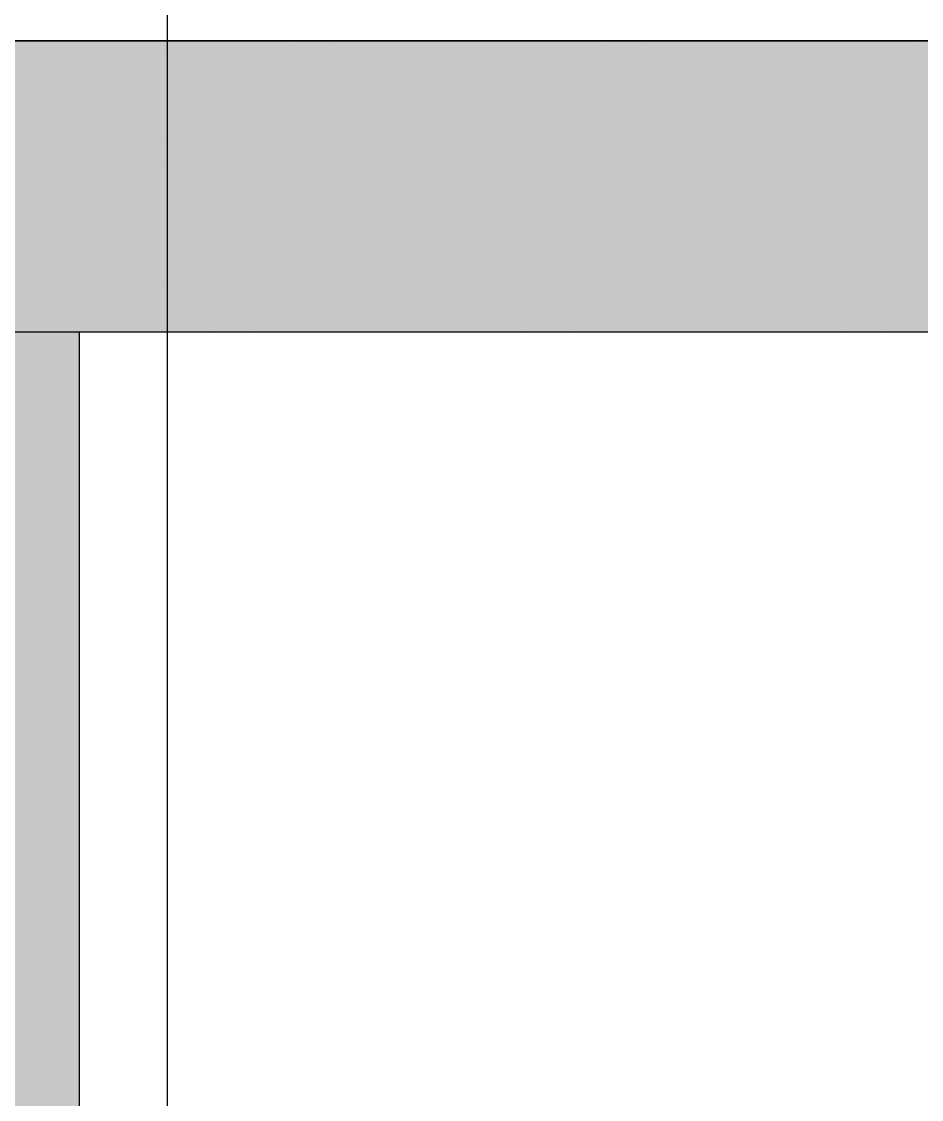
# Model space of a CAD drawing. Header units: millimetres. Extents: x 400392 to 401186, y 4543812 to 4544115.
# Drawn here: x 400712.134 to 400715.226, y 4543928.146 to 4543931.849 of the extents above; entities that cross this region are included whole.
import ezdxf

# ---------------------------------------------------------------- set-up
doc = ezdxf.new("R2010")
doc.units = ezdxf.units.MM
doc.linetypes.add('AKS', pattern=[3, 2.5, -0.25, 0, -0.25])
for name, color, linetype in [('aks prota', 2, 'AKS'), ('görünüş prota', 4, 'Continuous'), ('kesit prota', 1, 'Continuous'), ('kesit tarama prota', 252, 'Continuous'), ('kolon tarama prota', 252, 'Continuous')]:
    doc.layers.add(name, color=color, linetype=linetype)

msp = doc.modelspace()

# ---------------------------------------------------------------- hatches: boundary and pattern name
at = {"layer": 'kesit tarama prota'}
h = msp.add_hatch(color=253, dxfattribs=at)
h.dxf.hatch_style = 1
h.paths.add_polyline_path([(400700.48405, 4543931.78232), (400700.48405, 4543930.78232), (400701.83403, 4543930.78232), (400701.83385, 4543917.02232), (400728.07239, 4543917.02232), (400728.07239, 4543930.78232), (400729.42239, 4543930.78232), (400729.42239, 4543931.78232)])
h.paths.add_polyline_path([(400727.07208, 4543930.79341), (400727.07208, 4543924.69341), (400718.32039, 4543924.68232), (400718.32039, 4543930.78232)], flags=16)
h.paths.add_polyline_path([(400718.02039, 4543930.78232), (400718.02039, 4543918.22232), (400712.33339, 4543918.22232), (400712.33339, 4543921.44232), (400713.51856, 4543921.44232), (400716.26856, 4543919.74232), (400718.02039, 4543919.74232), (400718.02039, 4543919.94232), (400716.32539, 4543919.94232), (400716.32539, 4543920.11232), (400716.05039, 4543920.11232), (400716.05039, 4543920.28232), (400715.77539, 4543920.28232), (400715.77539, 4543920.45232), (400715.50039, 4543920.45232), (400715.50039, 4543920.62232), (400715.22539, 4543920.62232), (400715.22539, 4543920.79232), (400714.95039, 4543920.79232), (400714.95039, 4543920.96232), (400714.67539, 4543920.96232), (400714.67539, 4543921.13232), (400714.40039, 4543921.13232), (400714.40039, 4543921.30232), (400714.12539, 4543921.30232), (400714.12539, 4543921.47232), (400713.85539, 4543921.47232), (400713.85539, 4543921.64232), (400712.33339, 4543921.64232), (400712.33339, 4543924.48232), (400714.10091, 4543924.48232), (400716.26856, 4543923.14232), (400718.02039, 4543923.14232), (400718.02039, 4543923.34232), (400716.32539, 4543923.34232), (400716.32539, 4543923.51232), (400716.05039, 4543923.51232), (400716.05039, 4543923.68232), (400715.77539, 4543923.68232), (400715.77539, 4543923.85232), (400715.50039, 4543923.85232), (400715.50039, 4543924.02232), (400715.22539, 4543924.02232), (400715.22539, 4543924.19232), (400714.95039, 4543924.19232), (400714.95039, 4543924.36232), (400714.67539, 4543924.36232), (400714.67539, 4543924.53232), (400714.40039, 4543924.53232), (400714.40039, 4543924.68232), (400712.33339, 4543924.68232), (400712.33339, 4543930.78232)], flags=16)
h.paths.add_polyline_path([(400727.07208, 4543924.19341), (400727.07208, 4543918.23341), (400718.32039, 4543918.22232), (400718.32039, 4543924.18232)], flags=16)
h.paths.add_polyline_path([(400712.03339, 4543930.78232), (400712.03339, 4543924.68232), (400702.83357, 4543924.68232), (400702.83357, 4543930.78232)], flags=16)
h.paths.add_polyline_path([(400712.03339, 4543924.18232), (400712.03339, 4543918.22232), (400702.83357, 4543918.22232), (400702.83357, 4543924.18232)], flags=16)

# ---------------------------------------------------------------- linework, layer by layer
at = {"layer": 'aks prota', "ltscale": 10}
msp.add_line((400712.63539, 4543914.44498), (400712.63539, 4543934.8028), dxfattribs=at)
at = {"layer": 'görünüş prota'}
for p, q in [((400710.17689, 4543931.78232), (400720.17689, 4543931.78232)), ((400720.17689, 4543930.78232), (400710.17689, 4543930.78232))]:
    msp.add_line(p, q, dxfattribs=at)
at = {"layer": 'kesit prota'}
for p, q in [((400729.42239, 4543931.78232), (400700.48405, 4543931.78232)), ((400718.02039, 4543930.78232), (400712.33339, 4543930.78232)), ((400712.33339, 4543924.68232), (400712.33339, 4543930.78232))]:
    msp.add_line(p, q, dxfattribs=at)
at = {"layer": 'kolon tarama prota', "color": 2, "linetype": 'Continuous'}
for p, q in [((400712.26758, 4543931.77809), (400712.26758, 4543931.77809)), ((400713.34719, 4543931.77758), (400713.34719, 4543931.77758)), ((400714.42681, 4543931.77706), (400714.42681, 4543931.77706)), ((400712.48932, 4543931.74297), (400712.48932, 4543931.74297)), ((400712.6323, 4543931.74874), (400712.6323, 4543931.74874)), ((400712.77528, 4543931.75451), (400712.77528, 4543931.75451)), ((400712.91826, 4543931.76027), (400712.91826, 4543931.76027)), ((400713.06124, 4543931.76604), (400713.06124, 4543931.76604)), ((400713.20421, 4543931.77181), (400713.20421, 4543931.77181)), ((400713.56894, 4543931.74246), (400713.56894, 4543931.74246)), ((400713.71192, 4543931.74822), (400713.71192, 4543931.74822)), ((400713.85489, 4543931.75399), (400713.85489, 4543931.75399)), ((400713.99787, 4543931.75976), (400713.99787, 4543931.75976)), ((400714.14085, 4543931.76553), (400714.14085, 4543931.76553)), ((400714.28383, 4543931.77129), (400714.28383, 4543931.77129)), ((400714.64855, 4543931.74194), (400714.64855, 4543931.74194)), ((400714.79153, 4543931.74771), (400714.79153, 4543931.74771)), ((400714.93451, 4543931.75347), (400714.93451, 4543931.75347)), ((400715.07749, 4543931.75924), (400715.07749, 4543931.75924)), ((400715.22047, 4543931.76501), (400715.22047, 4543931.76501)), ((400712.20336, 4543931.73144), (400712.20336, 4543931.73144)), ((400712.34634, 4543931.7372), (400712.34634, 4543931.7372)), ((400712.56808, 4543931.70208), (400712.56808, 4543931.70208)), ((400712.71106, 4543931.70785), (400712.71106, 4543931.70785)), ((400712.85404, 4543931.71362), (400712.85404, 4543931.71362)), ((400712.99702, 4543931.71939), (400712.99702, 4543931.71939)), ((400713.14, 4543931.72515), (400713.14, 4543931.72515)), ((400713.28298, 4543931.73092), (400713.28298, 4543931.73092)), ((400713.42596, 4543931.73669), (400713.42596, 4543931.73669)), ((400713.6477, 4543931.70157), (400713.6477, 4543931.70157)), ((400713.79068, 4543931.70734), (400713.79068, 4543931.70734)), ((400713.93366, 4543931.7131), (400713.93366, 4543931.7131)), ((400714.07664, 4543931.71887), (400714.07664, 4543931.71887)), ((400714.21962, 4543931.72464), (400714.21962, 4543931.72464)), ((400714.36259, 4543931.7304), (400714.36259, 4543931.7304)), ((400714.50557, 4543931.73617), (400714.50557, 4543931.73617)), ((400714.72732, 4543931.70105), (400714.72732, 4543931.70105)), ((400714.8703, 4543931.70682), (400714.8703, 4543931.70682)), ((400715.01327, 4543931.71259), (400715.01327, 4543931.71259)), ((400715.15625, 4543931.71835), (400715.15625, 4543931.71835)), ((400712.13915, 4543931.68478), (400712.13915, 4543931.68478)), ((400712.28212, 4543931.69055), (400712.28212, 4543931.69055)), ((400712.4251, 4543931.69632), (400712.4251, 4543931.69632)), ((400712.78983, 4543931.66696), (400712.78983, 4543931.66696)), ((400712.9328, 4543931.67273), (400712.9328, 4543931.67273)), ((400713.07578, 4543931.6785), (400713.07578, 4543931.6785)), ((400713.21876, 4543931.68427), (400713.21876, 4543931.68427)), ((400713.36174, 4543931.69003), (400713.36174, 4543931.69003)), ((400713.50472, 4543931.6958), (400713.50472, 4543931.6958)), ((400713.86944, 4543931.66645), (400713.86944, 4543931.66645)), ((400714.01242, 4543931.67221), (400714.01242, 4543931.67221)), ((400714.1554, 4543931.67798), (400714.1554, 4543931.67798)), ((400714.29838, 4543931.68375), (400714.29838, 4543931.68375)), ((400714.44136, 4543931.68952), (400714.44136, 4543931.68952)), ((400714.58434, 4543931.69528), (400714.58434, 4543931.69528)), ((400714.94906, 4543931.66593), (400714.94906, 4543931.66593)), ((400715.09204, 4543931.6717), (400715.09204, 4543931.6717)), ((400712.21791, 4543931.64389), (400712.21791, 4543931.64389)), ((400712.36089, 4543931.64966), (400712.36089, 4543931.64966)), ((400712.50387, 4543931.65543), (400712.50387, 4543931.65543)), ((400712.64685, 4543931.6612), (400712.64685, 4543931.6612)), ((400713.01157, 4543931.63184), (400713.01157, 4543931.63184)), ((400713.15455, 4543931.63761), (400713.15455, 4543931.63761)), ((400713.29753, 4543931.64338), (400713.29753, 4543931.64338)), ((400713.4405, 4543931.64914), (400713.4405, 4543931.64914)), ((400713.58348, 4543931.65491), (400713.58348, 4543931.65491)), ((400713.72646, 4543931.66068), (400713.72646, 4543931.66068)), ((400714.09118, 4543931.63133), (400714.09118, 4543931.63133)), ((400714.23416, 4543931.63709), (400714.23416, 4543931.63709)), ((400714.37714, 4543931.64286), (400714.37714, 4543931.64286)), ((400714.52012, 4543931.64863), (400714.52012, 4543931.64863)), ((400714.6631, 4543931.6544), (400714.6631, 4543931.6544)), ((400714.80608, 4543931.66016), (400714.80608, 4543931.66016)), ((400715.1708, 4543931.63081), (400715.1708, 4543931.63081)), ((400712.15369, 4543931.59724), (400712.15369, 4543931.59724)), ((400712.29667, 4543931.60301), (400712.29667, 4543931.60301)), ((400712.43965, 4543931.60877), (400712.43965, 4543931.60877)), ((400712.58263, 4543931.61454), (400712.58263, 4543931.61454)), ((400712.72561, 4543931.62031), (400712.72561, 4543931.62031)), ((400712.86859, 4543931.62607), (400712.86859, 4543931.62607)), ((400713.09033, 4543931.59095), (400713.09033, 4543931.59095)), ((400713.23331, 4543931.59672), (400713.23331, 4543931.59672)), ((400713.37629, 4543931.60249), (400713.37629, 4543931.60249)), ((400713.51927, 4543931.60826), (400713.51927, 4543931.60826)), ((400713.66225, 4543931.61402), (400713.66225, 4543931.61402)), ((400713.80523, 4543931.61979), (400713.80523, 4543931.61979)), ((400713.94821, 4543931.62556), (400713.94821, 4543931.62556)), ((400714.16995, 4543931.59044), (400714.16995, 4543931.59044)), ((400714.31293, 4543931.59621), (400714.31293, 4543931.59621)), ((400714.45591, 4543931.60197), (400714.45591, 4543931.60197)), ((400714.59888, 4543931.60774), (400714.59888, 4543931.60774)), ((400714.74186, 4543931.61351), (400714.74186, 4543931.61351)), ((400714.88484, 4543931.61928), (400714.88484, 4543931.61928)), ((400715.02782, 4543931.62504), (400715.02782, 4543931.62504)), ((400712.23246, 4543931.55635), (400712.23246, 4543931.55635)), ((400712.37544, 4543931.56212), (400712.37544, 4543931.56212)), ((400712.51841, 4543931.56788), (400712.51841, 4543931.56788)), ((400712.66139, 4543931.57365), (400712.66139, 4543931.57365)), ((400712.80437, 4543931.57942), (400712.80437, 4543931.57942)), ((400712.94735, 4543931.58519), (400712.94735, 4543931.58519)), ((400713.31207, 4543931.55583), (400713.31207, 4543931.55583)), ((400713.45505, 4543931.5616), (400713.45505, 4543931.5616)), ((400713.59803, 4543931.56737), (400713.59803, 4543931.56737)), ((400713.74101, 4543931.57314), (400713.74101, 4543931.57314)), ((400713.88399, 4543931.5789), (400713.88399, 4543931.5789)), ((400714.02697, 4543931.58467), (400714.02697, 4543931.58467)), ((400714.39169, 4543931.55532), (400714.39169, 4543931.55532)), ((400714.53467, 4543931.56109), (400714.53467, 4543931.56109)), ((400714.67765, 4543931.56685), (400714.67765, 4543931.56685)), ((400714.82063, 4543931.57262), (400714.82063, 4543931.57262)), ((400714.96361, 4543931.57839), (400714.96361, 4543931.57839)), ((400715.10659, 4543931.58416), (400715.10659, 4543931.58416)), ((400712.31122, 4543931.51546), (400712.31122, 4543931.51546)), ((400712.4542, 4543931.52123), (400712.4542, 4543931.52123)), ((400712.59718, 4543931.527), (400712.59718, 4543931.527)), ((400712.74016, 4543931.53276), (400712.74016, 4543931.53276)), ((400712.88314, 4543931.53853), (400712.88314, 4543931.53853)), ((400713.02612, 4543931.5443), (400713.02612, 4543931.5443)), ((400713.16909, 4543931.55007), (400713.16909, 4543931.55007)), ((400713.53382, 4543931.52071), (400713.53382, 4543931.52071)), ((400713.67679, 4543931.52648), (400713.67679, 4543931.52648)), ((400713.81977, 4543931.53225), (400713.81977, 4543931.53225)), ((400713.96275, 4543931.53802), (400713.96275, 4543931.53802)), ((400714.10573, 4543931.54378), (400714.10573, 4543931.54378)), ((400714.24871, 4543931.54955), (400714.24871, 4543931.54955)), ((400714.61343, 4543931.5202), (400714.61343, 4543931.5202)), ((400714.75641, 4543931.52596), (400714.75641, 4543931.52596)), ((400714.89939, 4543931.53173), (400714.89939, 4543931.53173)), ((400715.04237, 4543931.5375), (400715.04237, 4543931.5375)), ((400715.18535, 4543931.54327), (400715.18535, 4543931.54327)), ((400712.16824, 4543931.50969), (400712.16824, 4543931.50969)), ((400712.53296, 4543931.48034), (400712.53296, 4543931.48034)), ((400712.67594, 4543931.48611), (400712.67594, 4543931.48611)), ((400712.81892, 4543931.49188), (400712.81892, 4543931.49188)), ((400712.9619, 4543931.49764), (400712.9619, 4543931.49764)), ((400713.10488, 4543931.50341), (400713.10488, 4543931.50341)), ((400713.24786, 4543931.50918), (400713.24786, 4543931.50918)), ((400713.39084, 4543931.51495), (400713.39084, 4543931.51495)), ((400713.61258, 4543931.47983), (400713.61258, 4543931.47983)), ((400713.75556, 4543931.48559), (400713.75556, 4543931.48559)), ((400713.89854, 4543931.49136), (400713.89854, 4543931.49136)), ((400714.04152, 4543931.49713), (400714.04152, 4543931.49713)), ((400714.1845, 4543931.5029), (400714.1845, 4543931.5029)), ((400714.32747, 4543931.50866), (400714.32747, 4543931.50866)), ((400714.47045, 4543931.51443), (400714.47045, 4543931.51443)), ((400714.6922, 4543931.47931), (400714.6922, 4543931.47931)), ((400714.83517, 4543931.48508), (400714.83517, 4543931.48508)), ((400714.97815, 4543931.49084), (400714.97815, 4543931.49084)), ((400715.12113, 4543931.49661), (400715.12113, 4543931.49661)), ((400712.247, 4543931.46881), (400712.247, 4543931.46881)), ((400712.38998, 4543931.47457), (400712.38998, 4543931.47457)), ((400712.7547, 4543931.44522), (400712.7547, 4543931.44522)), ((400712.89768, 4543931.45099), (400712.89768, 4543931.45099)), ((400713.04066, 4543931.45676), (400713.04066, 4543931.45676)), ((400713.18364, 4543931.46252), (400713.18364, 4543931.46252)), ((400713.32662, 4543931.46829), (400713.32662, 4543931.46829)), ((400713.4696, 4543931.47406), (400713.4696, 4543931.47406)), ((400713.83432, 4543931.4447), (400713.83432, 4543931.4447)), ((400713.9773, 4543931.45047), (400713.9773, 4543931.45047)), ((400714.12028, 4543931.45624), (400714.12028, 4543931.45624)), ((400714.26326, 4543931.46201), (400714.26326, 4543931.46201)), ((400714.40624, 4543931.46777), (400714.40624, 4543931.46777)), ((400714.54922, 4543931.47354), (400714.54922, 4543931.47354)), ((400714.91394, 4543931.44419), (400714.91394, 4543931.44419)), ((400715.05692, 4543931.44996), (400715.05692, 4543931.44996)), ((400715.1999, 4543931.45572), (400715.1999, 4543931.45572)), ((400712.18279, 4543931.42215), (400712.18279, 4543931.42215)), ((400712.32577, 4543931.42792), (400712.32577, 4543931.42792)), ((400712.46875, 4543931.43369), (400712.46875, 4543931.43369)), ((400712.61173, 4543931.43945), (400712.61173, 4543931.43945)), ((400712.97645, 4543931.4101), (400712.97645, 4543931.4101)), ((400713.11943, 4543931.41587), (400713.11943, 4543931.41587)), ((400713.26241, 4543931.42163), (400713.26241, 4543931.42163)), ((400713.40538, 4543931.4274), (400713.40538, 4543931.4274)), ((400713.54836, 4543931.43317), (400713.54836, 4543931.43317)), ((400713.69134, 4543931.43894), (400713.69134, 4543931.43894)), ((400714.05606, 4543931.40958), (400714.05606, 4543931.40958)), ((400714.19904, 4543931.41535), (400714.19904, 4543931.41535)), ((400714.34202, 4543931.42112), (400714.34202, 4543931.42112)), ((400714.485, 4543931.42689), (400714.485, 4543931.42689)), ((400714.62798, 4543931.43265), (400714.62798, 4543931.43265)), ((400714.77096, 4543931.43842), (400714.77096, 4543931.43842)), ((400715.13568, 4543931.40907), (400715.13568, 4543931.40907)), ((400712.26155, 4543931.38126), (400712.26155, 4543931.38126)), ((400712.40453, 4543931.38703), (400712.40453, 4543931.38703)), ((400712.54751, 4543931.3928), (400712.54751, 4543931.3928)), ((400712.69049, 4543931.39857), (400712.69049, 4543931.39857)), ((400712.83347, 4543931.40433), (400712.83347, 4543931.40433)), ((400713.05521, 4543931.36921), (400713.05521, 4543931.36921)), ((400713.19819, 4543931.37498), (400713.19819, 4543931.37498)), ((400713.34117, 4543931.38075), (400713.34117, 4543931.38075)), ((400713.48415, 4543931.38651), (400713.48415, 4543931.38651)), ((400713.62713, 4543931.39228), (400713.62713, 4543931.39228)), ((400713.77011, 4543931.39805), (400713.77011, 4543931.39805)), ((400713.91308, 4543931.40382), (400713.91308, 4543931.40382)), ((400714.13483, 4543931.3687), (400714.13483, 4543931.3687)), ((400714.27781, 4543931.37446), (400714.27781, 4543931.37446)), ((400714.42079, 4543931.38023), (400714.42079, 4543931.38023)), ((400714.56376, 4543931.386), (400714.56376, 4543931.386)), ((400714.70674, 4543931.39177), (400714.70674, 4543931.39177)), ((400714.84972, 4543931.39753), (400714.84972, 4543931.39753)), ((400714.9927, 4543931.4033), (400714.9927, 4543931.4033)), ((400715.21444, 4543931.36818), (400715.21444, 4543931.36818)), ((400712.19734, 4543931.33461), (400712.19734, 4543931.33461)), ((400712.34032, 4543931.34037), (400712.34032, 4543931.34037)), ((400712.48329, 4543931.34614), (400712.48329, 4543931.34614)), ((400712.62627, 4543931.35191), (400712.62627, 4543931.35191)), ((400712.76925, 4543931.35768), (400712.76925, 4543931.35768)), ((400712.91223, 4543931.36344), (400712.91223, 4543931.36344)), ((400713.27695, 4543931.33409), (400713.27695, 4543931.33409)), ((400713.41993, 4543931.33986), (400713.41993, 4543931.33986)), ((400713.56291, 4543931.34563), (400713.56291, 4543931.34563)), ((400713.70589, 4543931.35139), (400713.70589, 4543931.35139)), ((400713.84887, 4543931.35716), (400713.84887, 4543931.35716)), ((400713.99185, 4543931.36293), (400713.99185, 4543931.36293)), ((400714.35657, 4543931.33358), (400714.35657, 4543931.33358)), ((400714.49955, 4543931.33934), (400714.49955, 4543931.33934)), ((400714.64253, 4543931.34511), (400714.64253, 4543931.34511)), ((400714.78551, 4543931.35088), (400714.78551, 4543931.35088)), ((400714.92849, 4543931.35665), (400714.92849, 4543931.35665)), ((400715.07146, 4543931.36241), (400715.07146, 4543931.36241)), ((400712.2761, 4543931.29372), (400712.2761, 4543931.29372)), ((400712.41908, 4543931.29949), (400712.41908, 4543931.29949)), ((400712.56206, 4543931.30525), (400712.56206, 4543931.30525)), ((400712.70504, 4543931.31102), (400712.70504, 4543931.31102)), ((400712.84802, 4543931.31679), (400712.84802, 4543931.31679)), ((400712.99099, 4543931.32256), (400712.99099, 4543931.32256)), ((400713.13397, 4543931.32832), (400713.13397, 4543931.32832)), ((400713.4987, 4543931.29897), (400713.4987, 4543931.29897)), ((400713.64167, 4543931.30474), (400713.64167, 4543931.30474)), ((400713.78465, 4543931.31051), (400713.78465, 4543931.31051)), ((400713.92763, 4543931.31627), (400713.92763, 4543931.31627)), ((400714.07061, 4543931.32204), (400714.07061, 4543931.32204)), ((400714.21359, 4543931.32781), (400714.21359, 4543931.32781)), ((400714.57831, 4543931.29846), (400714.57831, 4543931.29846)), ((400714.72129, 4543931.30422), (400714.72129, 4543931.30422)), ((400714.86427, 4543931.30999), (400714.86427, 4543931.30999)), ((400715.00725, 4543931.31576), (400715.00725, 4543931.31576)), ((400715.15023, 4543931.32152), (400715.15023, 4543931.32152)), ((400712.49784, 4543931.2586), (400712.49784, 4543931.2586)), ((400712.64082, 4543931.26437), (400712.64082, 4543931.26437)), ((400712.7838, 4543931.27013), (400712.7838, 4543931.27013)), ((400712.92678, 4543931.2759), (400712.92678, 4543931.2759)), ((400713.06976, 4543931.28167), (400713.06976, 4543931.28167)), ((400713.21274, 4543931.28744), (400713.21274, 4543931.28744)), ((400713.35572, 4543931.2932), (400713.35572, 4543931.2932)), ((400713.57746, 4543931.25808), (400713.57746, 4543931.25808)), ((400713.72044, 4543931.26385), (400713.72044, 4543931.26385)), ((400713.86342, 4543931.26962), (400713.86342, 4543931.26962)), ((400714.0064, 4543931.27539), (400714.0064, 4543931.27539)), ((400714.14937, 4543931.28115), (400714.14937, 4543931.28115)), ((400714.29235, 4543931.28692), (400714.29235, 4543931.28692)), ((400714.43533, 4543931.29269), (400714.43533, 4543931.29269)), ((400714.65708, 4543931.25757), (400714.65708, 4543931.25757)), ((400714.80005, 4543931.26333), (400714.80005, 4543931.26333)), ((400714.94303, 4543931.2691), (400714.94303, 4543931.2691)), ((400715.08601, 4543931.27487), (400715.08601, 4543931.27487)), ((400712.21188, 4543931.24706), (400712.21188, 4543931.24706)), ((400712.35486, 4543931.25283), (400712.35486, 4543931.25283)), ((400712.71958, 4543931.22348), (400712.71958, 4543931.22348)), ((400712.86256, 4543931.22925), (400712.86256, 4543931.22925)), ((400713.00554, 4543931.23501), (400713.00554, 4543931.23501)), ((400713.14852, 4543931.24078), (400713.14852, 4543931.24078)), ((400713.2915, 4543931.24655), (400713.2915, 4543931.24655)), ((400713.43448, 4543931.25232), (400713.43448, 4543931.25232)), ((400713.7992, 4543931.22296), (400713.7992, 4543931.22296)), ((400713.94218, 4543931.22873), (400713.94218, 4543931.22873)), ((400714.08516, 4543931.2345), (400714.08516, 4543931.2345)), ((400714.22814, 4543931.24026), (400714.22814, 4543931.24026)), ((400714.37112, 4543931.24603), (400714.37112, 4543931.24603)), ((400714.5141, 4543931.2518), (400714.5141, 4543931.2518)), ((400714.87882, 4543931.22245), (400714.87882, 4543931.22245)), ((400715.0218, 4543931.22821), (400715.0218, 4543931.22821)), ((400715.16478, 4543931.23398), (400715.16478, 4543931.23398)), ((400712.14767, 4543931.20041), (400712.14767, 4543931.20041)), ((400712.29065, 4543931.20618), (400712.29065, 4543931.20618)), ((400712.43363, 4543931.21194), (400712.43363, 4543931.21194)), ((400712.57661, 4543931.21771), (400712.57661, 4543931.21771)), ((400712.79835, 4543931.18259), (400712.79835, 4543931.18259)), ((400712.94133, 4543931.18836), (400712.94133, 4543931.18836)), ((400713.08431, 4543931.19413), (400713.08431, 4543931.19413)), ((400713.22728, 4543931.19989), (400713.22728, 4543931.19989)), ((400713.37026, 4543931.20566), (400713.37026, 4543931.20566)), ((400713.51324, 4543931.21143), (400713.51324, 4543931.21143)), ((400713.65622, 4543931.21719), (400713.65622, 4543931.21719)), ((400714.02094, 4543931.18784), (400714.02094, 4543931.18784)), ((400714.16392, 4543931.19361), (400714.16392, 4543931.19361)), ((400714.3069, 4543931.19938), (400714.3069, 4543931.19938)), ((400714.44988, 4543931.20514), (400714.44988, 4543931.20514)), ((400714.59286, 4543931.21091), (400714.59286, 4543931.21091)), ((400714.73584, 4543931.21668), (400714.73584, 4543931.21668)), ((400715.10056, 4543931.18733), (400715.10056, 4543931.18733)), ((400712.22643, 4543931.15952), (400712.22643, 4543931.15952)), ((400712.36941, 4543931.16529), (400712.36941, 4543931.16529)), ((400712.51239, 4543931.17106), (400712.51239, 4543931.17106)), ((400712.65537, 4543931.17682), (400712.65537, 4543931.17682)), ((400713.02009, 4543931.14747), (400713.02009, 4543931.14747)), ((400713.16307, 4543931.15324), (400713.16307, 4543931.15324)), ((400713.30605, 4543931.159), (400713.30605, 4543931.159)), ((400713.44903, 4543931.16477), (400713.44903, 4543931.16477)), ((400713.59201, 4543931.17054), (400713.59201, 4543931.17054)), ((400713.73499, 4543931.17631), (400713.73499, 4543931.17631)), ((400713.87796, 4543931.18207), (400713.87796, 4543931.18207)), ((400714.09971, 4543931.14695), (400714.09971, 4543931.14695)), ((400714.24269, 4543931.15272), (400714.24269, 4543931.15272)), ((400714.38566, 4543931.15849), (400714.38566, 4543931.15849)), ((400714.52864, 4543931.16426), (400714.52864, 4543931.16426)), ((400714.67162, 4543931.17002), (400714.67162, 4543931.17002)), ((400714.8146, 4543931.17579), (400714.8146, 4543931.17579)), ((400714.95758, 4543931.18156), (400714.95758, 4543931.18156)), ((400715.17932, 4543931.14644), (400715.17932, 4543931.14644)), ((400712.16222, 4543931.11286), (400712.16222, 4543931.11286)), ((400712.30519, 4543931.11863), (400712.30519, 4543931.11863)), ((400712.44817, 4543931.1244), (400712.44817, 4543931.1244)), ((400712.59115, 4543931.13017), (400712.59115, 4543931.13017)), ((400712.73413, 4543931.13593), (400712.73413, 4543931.13593)), ((400712.87711, 4543931.1417), (400712.87711, 4543931.1417)), ((400713.24183, 4543931.11235), (400713.24183, 4543931.11235)), ((400713.38481, 4543931.11812), (400713.38481, 4543931.11812)), ((400713.52779, 4543931.12388), (400713.52779, 4543931.12388)), ((400713.67077, 4543931.12965), (400713.67077, 4543931.12965)), ((400713.81375, 4543931.13542), (400713.81375, 4543931.13542)), ((400713.95673, 4543931.14119), (400713.95673, 4543931.14119)), ((400714.32145, 4543931.11183), (400714.32145, 4543931.11183)), ((400714.46443, 4543931.1176), (400714.46443, 4543931.1176)), ((400714.60741, 4543931.12337), (400714.60741, 4543931.12337)), ((400714.75039, 4543931.12914), (400714.75039, 4543931.12914)), ((400714.89336, 4543931.1349), (400714.89336, 4543931.1349)), ((400715.03634, 4543931.14067), (400715.03634, 4543931.14067)), ((400712.24098, 4543931.07198), (400712.24098, 4543931.07198)), ((400712.38396, 4543931.07774), (400712.38396, 4543931.07774)), ((400712.52694, 4543931.08351), (400712.52694, 4543931.08351)), ((400712.66992, 4543931.08928), (400712.66992, 4543931.08928)), ((400712.8129, 4543931.09505), (400712.8129, 4543931.09505)), ((400712.95587, 4543931.10081), (400712.95587, 4543931.10081)), ((400713.09885, 4543931.10658), (400713.09885, 4543931.10658)), ((400713.3206, 4543931.07146), (400713.3206, 4543931.07146)), ((400713.46357, 4543931.07723), (400713.46357, 4543931.07723)), ((400713.60655, 4543931.083), (400713.60655, 4543931.083)), ((400713.74953, 4543931.08876), (400713.74953, 4543931.08876)), ((400713.89251, 4543931.09453), (400713.89251, 4543931.09453)), ((400714.03549, 4543931.1003), (400714.03549, 4543931.1003)), ((400714.17847, 4543931.10607), (400714.17847, 4543931.10607)), ((400714.54319, 4543931.07671), (400714.54319, 4543931.07671)), ((400714.68617, 4543931.08248), (400714.68617, 4543931.08248)), ((400714.82915, 4543931.08825), (400714.82915, 4543931.08825)), ((400714.97213, 4543931.09402), (400714.97213, 4543931.09402)), ((400715.11511, 4543931.09978), (400715.11511, 4543931.09978)), ((400712.46272, 4543931.03686), (400712.46272, 4543931.03686)), ((400712.6057, 4543931.04262), (400712.6057, 4543931.04262)), ((400712.74868, 4543931.04839), (400712.74868, 4543931.04839)), ((400712.89166, 4543931.05416), (400712.89166, 4543931.05416)), ((400713.03464, 4543931.05993), (400713.03464, 4543931.05993)), ((400713.17762, 4543931.06569), (400713.17762, 4543931.06569)), ((400713.54234, 4543931.03634), (400713.54234, 4543931.03634)), ((400713.68532, 4543931.04211), (400713.68532, 4543931.04211)), ((400713.8283, 4543931.04788), (400713.8283, 4543931.04788)), ((400713.97127, 4543931.05364), (400713.97127, 4543931.05364)), ((400714.11425, 4543931.05941), (400714.11425, 4543931.05941)), ((400714.25723, 4543931.06518), (400714.25723, 4543931.06518)), ((400714.40021, 4543931.07095), (400714.40021, 4543931.07095)), ((400714.62195, 4543931.03582), (400714.62195, 4543931.03582)), ((400714.76493, 4543931.04159), (400714.76493, 4543931.04159)), ((400714.90791, 4543931.04736), (400714.90791, 4543931.04736)), ((400715.05089, 4543931.05313), (400715.05089, 4543931.05313)), ((400715.19387, 4543931.05889), (400715.19387, 4543931.05889)), ((400712.17676, 4543931.02532), (400712.17676, 4543931.02532)), ((400712.31974, 4543931.03109), (400712.31974, 4543931.03109)), ((400712.68446, 4543931.00174), (400712.68446, 4543931.00174)), ((400712.82744, 4543931.0075), (400712.82744, 4543931.0075)), ((400712.97042, 4543931.01327), (400712.97042, 4543931.01327)), ((400713.1134, 4543931.01904), (400713.1134, 4543931.01904)), ((400713.25638, 4543931.02481), (400713.25638, 4543931.02481)), ((400713.39936, 4543931.03057), (400713.39936, 4543931.03057)), ((400713.76408, 4543931.00122), (400713.76408, 4543931.00122)), ((400713.90706, 4543931.00699), (400713.90706, 4543931.00699)), ((400714.05004, 4543931.01275), (400714.05004, 4543931.01275)), ((400714.19302, 4543931.01852), (400714.19302, 4543931.01852)), ((400714.336, 4543931.02429), (400714.336, 4543931.02429)), ((400714.47898, 4543931.03006), (400714.47898, 4543931.03006)), ((400714.8437, 4543931.0007), (400714.8437, 4543931.0007)), ((400714.98668, 4543931.00647), (400714.98668, 4543931.00647)), ((400715.12965, 4543931.01224), (400715.12965, 4543931.01224)), ((400712.25553, 4543930.98443), (400712.25553, 4543930.98443)), ((400712.39851, 4543930.9902), (400712.39851, 4543930.9902)), ((400712.54148, 4543930.99597), (400712.54148, 4543930.99597)), ((400712.76323, 4543930.96085), (400712.76323, 4543930.96085)), ((400712.90621, 4543930.96662), (400712.90621, 4543930.96662)), ((400713.04919, 4543930.97238), (400713.04919, 4543930.97238)), ((400713.19216, 4543930.97815), (400713.19216, 4543930.97815)), ((400713.33514, 4543930.98392), (400713.33514, 4543930.98392)), ((400713.47812, 4543930.98969), (400713.47812, 4543930.98969)), ((400713.6211, 4543930.99545), (400713.6211, 4543930.99545)), ((400713.84284, 4543930.96033), (400713.84284, 4543930.96033)), ((400713.98582, 4543930.9661), (400713.98582, 4543930.9661)), ((400714.1288, 4543930.97187), (400714.1288, 4543930.97187)), ((400714.27178, 4543930.97763), (400714.27178, 4543930.97763)), ((400714.41476, 4543930.9834), (400714.41476, 4543930.9834)), ((400714.55774, 4543930.98917), (400714.55774, 4543930.98917)), ((400714.70072, 4543930.99494), (400714.70072, 4543930.99494)), ((400715.06544, 4543930.96558), (400715.06544, 4543930.96558)), ((400715.20842, 4543930.97135), (400715.20842, 4543930.97135)), ((400712.19131, 4543930.93778), (400712.19131, 4543930.93778)), ((400712.33429, 4543930.94355), (400712.33429, 4543930.94355)), ((400712.47727, 4543930.94931), (400712.47727, 4543930.94931)), ((400712.62025, 4543930.95508), (400712.62025, 4543930.95508)), ((400712.98497, 4543930.92573), (400712.98497, 4543930.92573)), ((400713.12795, 4543930.93149), (400713.12795, 4543930.93149)), ((400713.27093, 4543930.93726), (400713.27093, 4543930.93726)), ((400713.41391, 4543930.94303), (400713.41391, 4543930.94303)), ((400713.55689, 4543930.9488), (400713.55689, 4543930.9488)), ((400713.69986, 4543930.95456), (400713.69986, 4543930.95456)), ((400714.06459, 4543930.92521), (400714.06459, 4543930.92521)), ((400714.20756, 4543930.93098), (400714.20756, 4543930.93098)), ((400714.35054, 4543930.93675), (400714.35054, 4543930.93675)), ((400714.49352, 4543930.94251), (400714.49352, 4543930.94251)), ((400714.6365, 4543930.94828), (400714.6365, 4543930.94828)), ((400714.77948, 4543930.95405), (400714.77948, 4543930.95405)), ((400714.92246, 4543930.95982), (400714.92246, 4543930.95982)), ((400715.1442, 4543930.9247), (400715.1442, 4543930.9247)), ((400712.27007, 4543930.89689), (400712.27007, 4543930.89689)), ((400712.41305, 4543930.90266), (400712.41305, 4543930.90266)), ((400712.55603, 4543930.90842), (400712.55603, 4543930.90842)), ((400712.69901, 4543930.91419), (400712.69901, 4543930.91419)), ((400712.84199, 4543930.91996), (400712.84199, 4543930.91996)), ((400713.20671, 4543930.89061), (400713.20671, 4543930.89061)), ((400713.34969, 4543930.89637), (400713.34969, 4543930.89637)), ((400713.49267, 4543930.90214), (400713.49267, 4543930.90214)), ((400713.63565, 4543930.90791), (400713.63565, 4543930.90791)), ((400713.77863, 4543930.91368), (400713.77863, 4543930.91368)), ((400713.92161, 4543930.91944), (400713.92161, 4543930.91944)), ((400714.28633, 4543930.89009), (400714.28633, 4543930.89009)), ((400714.42931, 4543930.89586), (400714.42931, 4543930.89586)), ((400714.57229, 4543930.90163), (400714.57229, 4543930.90163)), ((400714.71527, 4543930.90739), (400714.71527, 4543930.90739)), ((400714.85824, 4543930.91316), (400714.85824, 4543930.91316)), ((400715.00122, 4543930.91893), (400715.00122, 4543930.91893)), ((400712.20586, 4543930.85023), (400712.20586, 4543930.85023)), ((400712.34884, 4543930.856), (400712.34884, 4543930.856)), ((400712.49182, 4543930.86177), (400712.49182, 4543930.86177)), ((400712.6348, 4543930.86754), (400712.6348, 4543930.86754)), ((400712.77777, 4543930.8733), (400712.77777, 4543930.8733)), ((400712.92075, 4543930.87907), (400712.92075, 4543930.87907)), ((400713.06373, 4543930.88484), (400713.06373, 4543930.88484)), ((400713.28547, 4543930.84972), (400713.28547, 4543930.84972)), ((400713.42845, 4543930.85549), (400713.42845, 4543930.85549)), ((400713.57143, 4543930.86125), (400713.57143, 4543930.86125)), ((400713.71441, 4543930.86702), (400713.71441, 4543930.86702)), ((400713.85739, 4543930.87279), (400713.85739, 4543930.87279)), ((400714.00037, 4543930.87856), (400714.00037, 4543930.87856)), ((400714.14335, 4543930.88432), (400714.14335, 4543930.88432)), ((400714.36509, 4543930.8492), (400714.36509, 4543930.8492)), ((400714.50807, 4543930.85497), (400714.50807, 4543930.85497)), ((400714.65105, 4543930.86074), (400714.65105, 4543930.86074)), ((400714.79403, 4543930.86651), (400714.79403, 4543930.86651)), ((400714.93701, 4543930.87227), (400714.93701, 4543930.87227)), ((400715.07999, 4543930.87804), (400715.07999, 4543930.87804)), ((400715.22297, 4543930.88381), (400715.22297, 4543930.88381)), ((400712.4276, 4543930.81511), (400712.4276, 4543930.81511)), ((400712.57058, 4543930.82088), (400712.57058, 4543930.82088)), ((400712.71356, 4543930.82665), (400712.71356, 4543930.82665)), ((400712.85654, 4543930.83242), (400712.85654, 4543930.83242)), ((400712.99952, 4543930.83818), (400712.99952, 4543930.83818)), ((400713.1425, 4543930.84395), (400713.1425, 4543930.84395)), ((400713.50722, 4543930.8146), (400713.50722, 4543930.8146)), ((400713.6502, 4543930.82037), (400713.6502, 4543930.82037)), ((400713.79318, 4543930.82613), (400713.79318, 4543930.82613)), ((400713.93615, 4543930.8319), (400713.93615, 4543930.8319)), ((400714.07913, 4543930.83767), (400714.07913, 4543930.83767)), ((400714.22211, 4543930.84344), (400714.22211, 4543930.84344)), ((400714.58683, 4543930.81408), (400714.58683, 4543930.81408)), ((400714.72981, 4543930.81985), (400714.72981, 4543930.81985)), ((400714.87279, 4543930.82562), (400714.87279, 4543930.82562)), ((400715.01577, 4543930.83138), (400715.01577, 4543930.83138)), ((400715.15875, 4543930.83715), (400715.15875, 4543930.83715)), ((400712.14164, 4543930.80358), (400712.14164, 4543930.80358)), ((400712.28462, 4543930.80935), (400712.28462, 4543930.80935)), ((400712.79232, 4543930.78576), (400712.79232, 4543930.78576)), ((400712.9353, 4543930.79153), (400712.9353, 4543930.79153)), ((400713.07828, 4543930.7973), (400713.07828, 4543930.7973)), ((400713.22126, 4543930.80306), (400713.22126, 4543930.80306)), ((400713.36424, 4543930.80883), (400713.36424, 4543930.80883)), ((400713.87194, 4543930.78525), (400713.87194, 4543930.78525)), ((400714.01492, 4543930.79101), (400714.01492, 4543930.79101)), ((400714.1579, 4543930.79678), (400714.1579, 4543930.79678)), ((400714.30088, 4543930.80255), (400714.30088, 4543930.80255)), ((400714.44385, 4543930.80831), (400714.44385, 4543930.80831)), ((400714.95156, 4543930.78473), (400714.95156, 4543930.78473)), ((400715.09453, 4543930.7905), (400715.09453, 4543930.7905))]:
    msp.add_line(p, q, dxfattribs=at)

doc.saveas('drawing.dxf')
